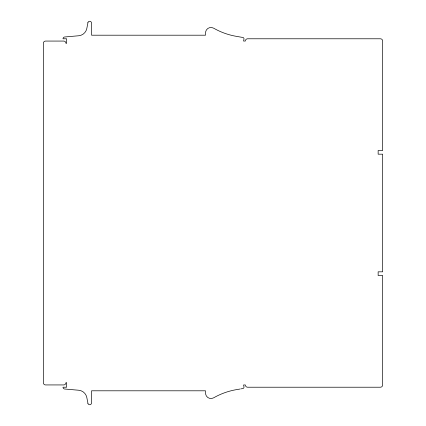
<?xml version="1.0" encoding="UTF-8"?>
<svg xmlns="http://www.w3.org/2000/svg" width="426" height="426" viewBox="0 0 426 426"><rect width="100%" height="100%" fill="white"/><g stroke="black" fill="none" stroke-linecap="round" stroke-linejoin="round"><path stroke-width="0.64" d="M87.932 22.764L86.819 28.467A9.047 9.047 0 0 1 78.725 35.757L64.821 36.971A1.81 1.81 0 0 0 63.011 38.782L66.632 38.782L66.632 43.33L65.95 43.33A2.263 2.263 0 0 0 63.692 41.066L45.593 41.066A2.263 2.263 0 0 0 43.33 43.33L43.33 382.67A2.263 2.263 0 0 0 45.593 384.934L63.692 384.934A2.263 2.263 0 0 0 65.95 382.67L66.632 382.67L66.632 387.218L63.011 387.218A1.81 1.81 0 0 0 64.821 389.029L78.725 390.243A9.047 9.047 0 0 1 86.819 397.533L87.932 403.236M240.823 388.895L242.884 388.523A1.358 1.358 0 0 0 243.97 386.925L243.581 384.955L245.349 384.955A2.263 2.263 0 0 0 247.612 387.218L380.407 387.218A2.263 2.263 0 0 0 382.67 384.955L382.67 275.505L378.144 275.505L378.144 271.82L382.67 271.82L382.67 154.18L378.144 154.18L378.144 150.495L382.67 150.495L382.67 41.045A2.263 2.263 0 0 0 380.407 38.782L247.612 38.782A2.263 2.263 0 0 0 245.349 41.045L243.581 41.045L243.965 39.075A1.358 1.358 0 0 0 242.884 37.477L236.286 36.332A69.369 69.369 0 0 1 213.676 28.196A5.431 5.431 0 0 0 205.609 31.961A6.065 6.065 0 0 0 205.529 32.882L205.508 35.198L91.563 35.198L91.563 23.11A1.81 1.81 0 0 0 91.212 22.03A1.874 1.874 0 0 0 87.857 22.748M240.003 389.044L236.286 389.668A69.369 69.369 0 0 0 213.676 397.804A5.431 5.431 0 0 1 205.609 394.039A6.065 6.065 0 0 1 205.529 393.118L205.508 390.802L91.563 390.802L91.563 402.889A1.81 1.81 0 0 1 91.212 403.97A1.874 1.874 0 0 1 87.857 403.252"/></g></svg>
